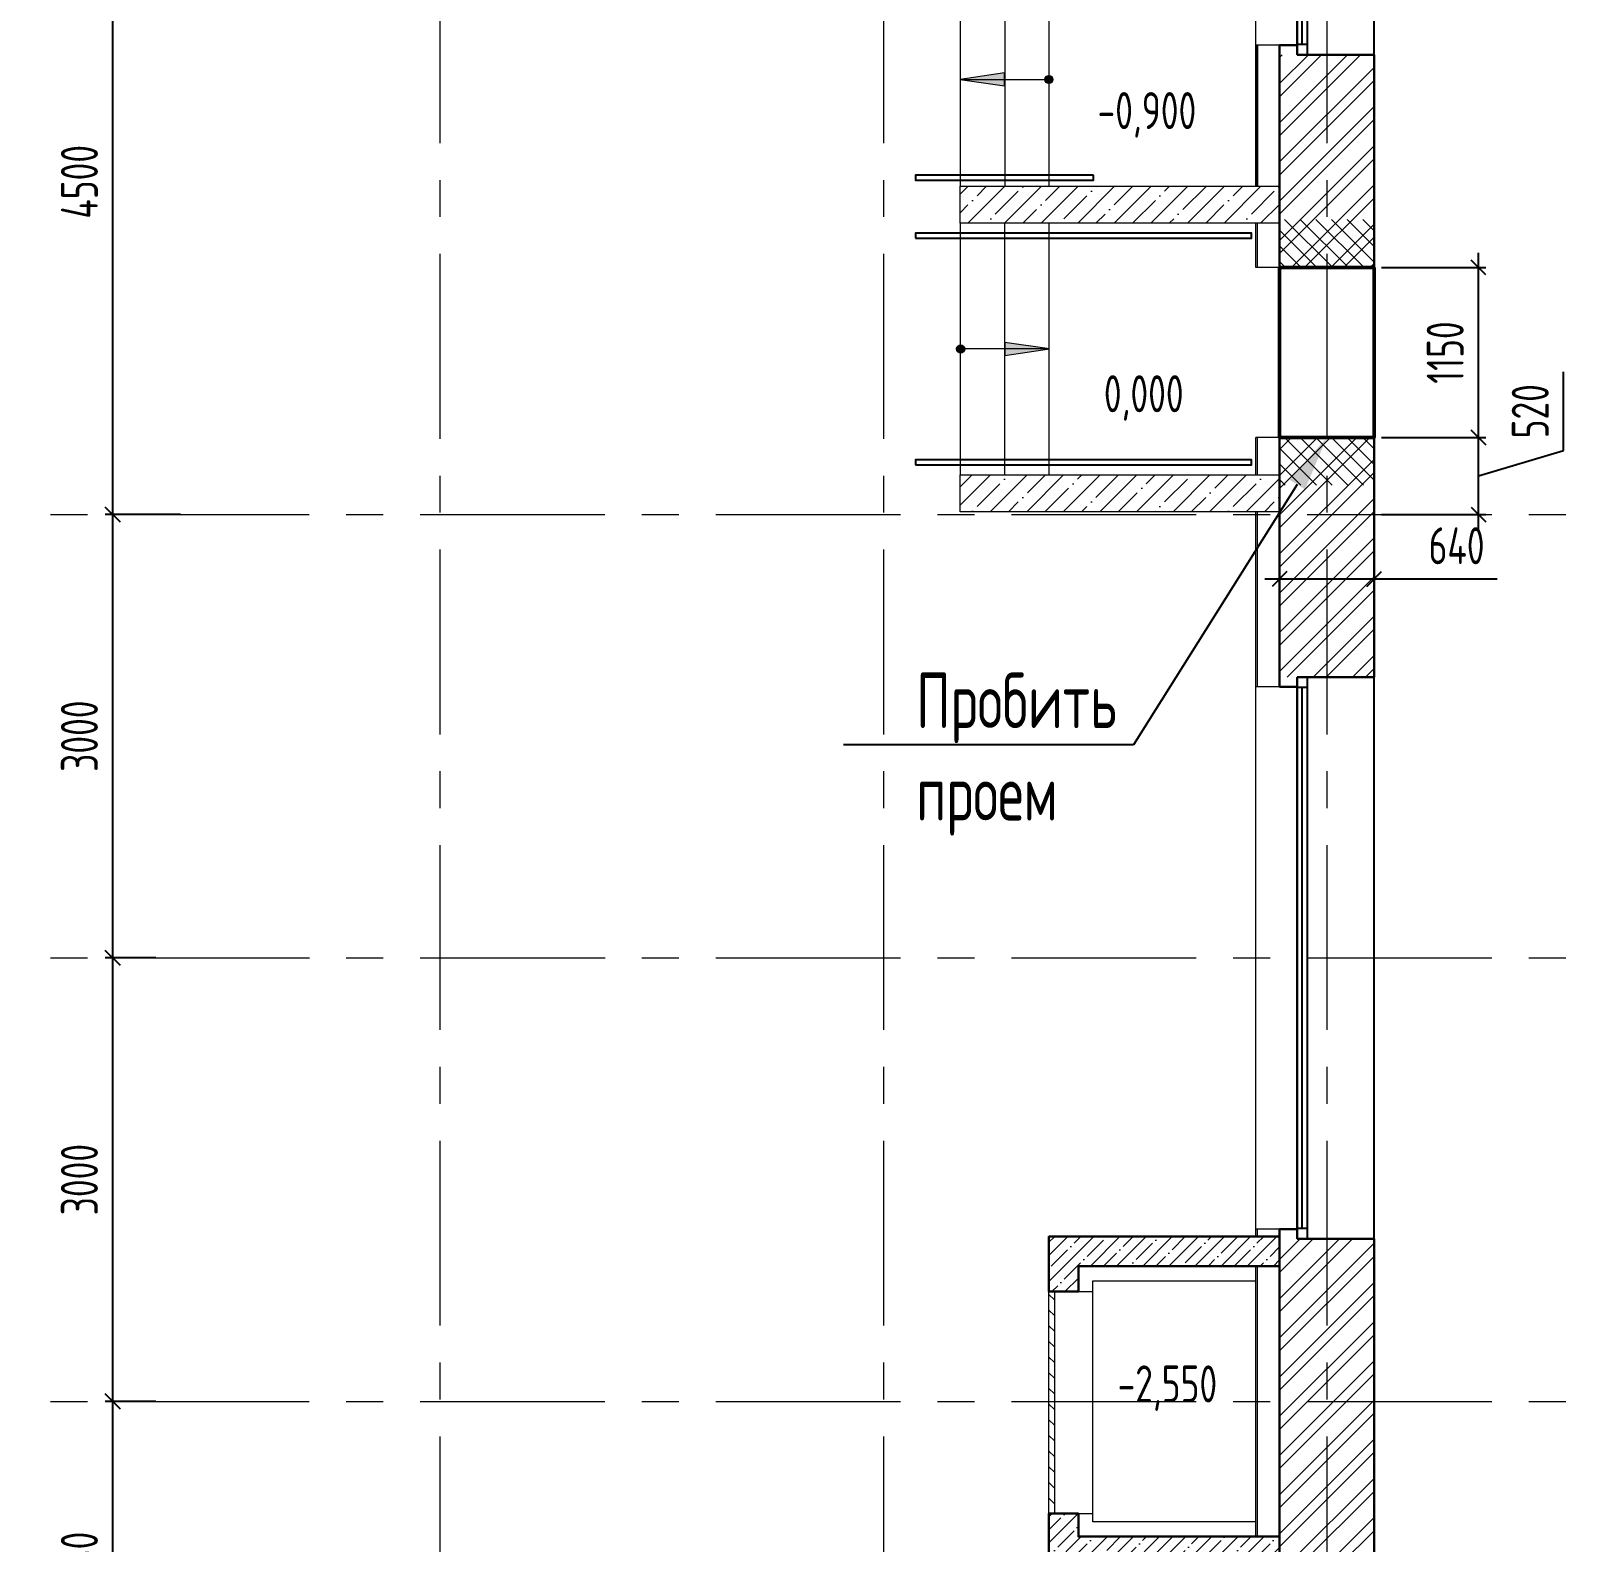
# Model space of a CAD drawing. Header units: millimetres. Extents: x -434100 to 9270898, y 0 to 249028.
# Drawn here: x -221001 to -210607, y 87648 to 97873 of the extents above; entities that cross this region are included whole.
import ezdxf
from ezdxf import colors
from ezdxf.entities.mleader import LeaderData, LeaderLine
from ezdxf.math import Vec2, Vec3

# ---------------------------------------------------------------- set-up
doc = ezdxf.new("R2010")
doc.units = ezdxf.units.MM
doc.header["$MEASUREMENT"] = 0
doc.linetypes.add('CENTER', pattern=[2, 1.25, -0.25, 0.25, -0.25])
doc.layers.get('0').update_dxf_attribs({"color": 250, "lineweight": 9})
for name, color, linetype, lineweight in [('_0', 250, 'Continuous', 9), ('_АР ТЕКСТ', 250, 'Continuous', 25), ('АР_Лестницы', 250, 'Continuous', 15), ('АР_Лестницы ограждение', 94, 'Continuous', 25), ('АР_МосжилНии_Стены', 127, 'Continuous', 30), ('АР_Навесной фасад', 147, 'Continuous', 5), ('АР_Оси', 195, 'Continuous', 9), ('АР_Оси размеры', 164, 'Continuous', 9), ('АР_Отметки', 250, 'Continuous', 15), ('АР_Сущ Несущая стена', 216, 'Continuous', 30), ('АР_Штриховка кирпич', 250, 'Continuous', 9), ('АР_Штриховка монолит', 250, 'Continuous', 9), ('Усиление проема', 200, 'Continuous', 50)]:
    doc.layers.add(name, color=color, linetype=linetype, lineweight=lineweight)
doc.layers.add('АР_новое окно', color=155, linetype='Continuous')
doc.styles.add('ISOCPEUR', font='isocpeur.TTF', dxfattribs={"width": 0.7})
doc.styles.add('ГОСТ 2.304', font='isocpeur.TTF', dxfattribs={"width": 0.7})
doc.dimstyles.new('СПДС', dxfattribs={"dimscale": 100, "dimtxt": 2.5, "dimasz": 2.5, "dimexe": 1.5, "dimexo": 0, "dimgap": 1, "dimtad": 1, "dimdec": 0, "dimrnd": 1, "dimtxsty": 'ГОСТ 2.304', "dimblk": 'OBLIQUE', "dimcen": 2.5, "dimdle": 1.5, "dimadec": 0, "dimazin": 2, "dimtfac": 0.75, "dimtdec": 0, "dimtmove": 1, "dimatfit": 3, "dimfxl": 1, "dimtolj": 1, "dimarcsym": 1})
pattern_1 = [(45, (-1163480.52, 164822.8), (-132.58252, 132.58252), []), (45, (-1163392.13, 164822.8), (-132.58252, 132.58252), [])]

# ---------------------------------------------------------------- blocks, each defined once
blk = doc.blocks.new('_Oblique')
at = {"color": 0, "linetype": 'ByBlock', "lineweight": -2}
blk.add_line((-0.5, -0.5), (0.5, 0.5), dxfattribs=at)
blk = doc.blocks.new('*D656')
at = {"layer": 'АР_Оси размеры', "color": 0, "lineweight": -2, "ltscale": 100, "transparency": 16777216}
for p, q in [((-220447, 86251), (-220447, 88701)), ((-220155, 88601), (-220497, 88601)), ((-219848, 86351), (-220497, 86351))]:
    blk.add_line(p, q, dxfattribs=at)
at = {"layer": 'АР_Оси размеры', "color": 0, "lineweight": -2, "ltscale": 100, "transparency": 16777216, "xscale": 100, "yscale": 100, "zscale": 100}
for p, rotation in [((-220447, 88601), 90), ((-220447, 86351), 270)]:
    blk.add_blockref('_Oblique', p, dxfattribs=dict(at, rotation=rotation))
at = {"layer": 'АР_Оси размеры', "color": 0, "ltscale": 100, "transparency": 16777216, "insert": (-220672, 87476), "char_height": 250, "attachment_point": 5, "rotation": 90, "style": 'ГОСТ 2.304'}
blk.add_mtext('\\A1;2250', dxfattribs=at)
blk = doc.blocks.new('*D657')
at = {"layer": 'АР_Оси размеры', "color": 0, "lineweight": -2, "ltscale": 100, "transparency": 16777216}
for p, q in [((-220447, 88501), (-220447, 91701)), ((-220155, 91601), (-220497, 91601)), ((-220155, 88601), (-220497, 88601))]:
    blk.add_line(p, q, dxfattribs=at)
at = {"layer": 'АР_Оси размеры', "color": 0, "lineweight": -2, "ltscale": 100, "transparency": 16777216, "xscale": 100, "yscale": 100, "zscale": 100}
for p, rotation in [((-220447, 91601), 90), ((-220447, 88601), 270)]:
    blk.add_blockref('_Oblique', p, dxfattribs=dict(at, rotation=rotation))
at = {"layer": 'АР_Оси размеры', "color": 0, "ltscale": 100, "transparency": 16777216, "insert": (-220672, 90101), "char_height": 250, "attachment_point": 5, "rotation": 90, "style": 'ГОСТ 2.304'}
blk.add_mtext('\\A1;3000', dxfattribs=at)
blk = doc.blocks.new('*D658')
at = {"layer": 'АР_Оси размеры', "color": 0, "lineweight": -2, "ltscale": 100, "transparency": 16777216}
for p, q in [((-220447, 91501), (-220447, 94701)), ((-219988, 94601), (-220497, 94601)), ((-220155, 91601), (-220497, 91601))]:
    blk.add_line(p, q, dxfattribs=at)
at = {"layer": 'АР_Оси размеры', "color": 0, "lineweight": -2, "ltscale": 100, "transparency": 16777216, "xscale": 100, "yscale": 100, "zscale": 100}
for p, rotation in [((-220447, 94601), 90), ((-220447, 91601), 270)]:
    blk.add_blockref('_Oblique', p, dxfattribs=dict(at, rotation=rotation))
at = {"layer": 'АР_Оси размеры', "color": 0, "ltscale": 100, "transparency": 16777216, "insert": (-220672, 93101), "char_height": 250, "attachment_point": 5, "rotation": 90, "style": 'ГОСТ 2.304'}
blk.add_mtext('\\A1;3000', dxfattribs=at)
blk = doc.blocks.new('*D659')
at = {"layer": 'АР_Оси размеры', "color": 0, "lineweight": -2, "ltscale": 100, "transparency": 16777216}
for p, q in [((-220447, 94501), (-220447, 99201)), ((-219934, 99101), (-220497, 99101)), ((-219988, 94601), (-220497, 94601))]:
    blk.add_line(p, q, dxfattribs=at)
at = {"layer": 'АР_Оси размеры', "color": 0, "lineweight": -2, "ltscale": 100, "transparency": 16777216, "xscale": 100, "yscale": 100, "zscale": 100}
for p, rotation in [((-220447, 99101), 90), ((-220447, 94601), 270)]:
    blk.add_blockref('_Oblique', p, dxfattribs=dict(at, rotation=rotation))
at = {"layer": 'АР_Оси размеры', "color": 0, "ltscale": 100, "transparency": 16777216, "insert": (-220672, 96851), "char_height": 250, "attachment_point": 5, "rotation": 90, "style": 'ГОСТ 2.304'}
blk.add_mtext('\\A1;4500', dxfattribs=at)
blk = doc.blocks.new('*U26')
h = blk.add_hatch(color=256)
h.dxf.hatch_style = 1
edge = h.paths.add_edge_path()
edge.add_arc((0, 0), 27.6, 359.64, 719.64)
h = blk.add_hatch(color=256)
h.dxf.hatch_style = 1
h.paths.add_polyline_path([(300, -44), (300, 44), (600, 0)])
blk.add_line((600, 0), (0, 0))
blk.add_lwpolyline([(300, 44), (300, -44), (600, 0), (300, 44)])
blk.add_circle((0, 0), 27.6)
blk = doc.blocks.new('*U161')
at = {"layer": 'АР_новое окно', "lineweight": 20}
for p, q in [((0, 3800), (-70, 3800)), ((0, 0), (-70, 0))]:
    blk.add_line(p, q, dxfattribs=at)
at = {"layer": 'АР_новое окно'}
for p, q in [((-70, 3800), (-70, 0)), ((-70, 0), (-70, 3800)), ((0, 3800), (0, 0)), ((0, 3730), (-70, 3730)), ((-35, 3730), (-35, 70)), ((0, 70), (-70, 70))]:
    blk.add_line(p, q, dxfattribs=at)
blk = doc.blocks.new('*U164')
at = {"layer": 'АР_новое окно', "lineweight": 20}
for p, q in [((0, 1770), (-70, 1770)), ((0, 0), (-70, 0))]:
    blk.add_line(p, q, dxfattribs=at)
at = {"layer": 'АР_новое окно'}
for p, q in [((-70, 1770), (-70, 0)), ((-70, 0), (-70, 1770)), ((0, 1770), (0, 0)), ((0, 1700), (-70, 1700)), ((-35, 1700), (-35, 70)), ((0, 70), (-70, 70))]:
    blk.add_line(p, q, dxfattribs=at)
blk = doc.blocks.new('*U1020')
h = blk.add_hatch(color=256)
h.dxf.hatch_style = 1
h.paths.add_polyline_path([(-300, 44), (-300, -44), (-600, 0)])
h = blk.add_hatch(color=256)
h.dxf.hatch_style = 1
edge = h.paths.add_edge_path()
edge.add_arc((0, 0), 27.6, 539.64, 899.64)
blk.add_line((-600, 0), (0, 0))
blk.add_lwpolyline([(-300, -44), (-300, 44), (-600, 0), (-300, -44)])
blk.add_circle((0, 0), 27.6)
blk = doc.blocks.new('_DotSmall')
at = {"color": 0, "linetype": 'ByBlock', "const_width": 0.5}
blk.add_lwpolyline([(-0.0625, 0, 1), (0.0625, 0, 1)], format="xyb", close=True, dxfattribs=at)
blk = doc.blocks.new('*D2222')
at = {"layer": 'АР_Оси размеры', "color": 0, "lineweight": -2, "ltscale": 100, "transparency": 16777216}
for p, q in [((-210633, 95033), (-210633, 95566)), ((-211208, 94501), (-211208, 95221)), ((-211864, 95121), (-211158, 95121)), ((-211208, 94861), (-210633, 95033)), ((-211864, 94601), (-211158, 94601))]:
    blk.add_line(p, q, dxfattribs=at)
at = {"layer": 'АР_Оси размеры', "color": 0, "lineweight": -2, "ltscale": 100, "transparency": 16777216, "xscale": 100, "yscale": 100, "zscale": 100}
for p, rotation in [((-211208, 95121), 90), ((-211208, 94601), 270)]:
    blk.add_blockref('_Oblique', p, dxfattribs=dict(at, rotation=rotation))
at = {"layer": 'АР_Оси размеры', "color": 0, "ltscale": 100, "transparency": 16777216, "insert": (-210858, 95299), "char_height": 250, "attachment_point": 5, "rotation": 90, "style": 'ГОСТ 2.304'}
blk.add_mtext('\\A1;520', dxfattribs=at)
blk = doc.blocks.new('*D2223')
at = {"layer": 'АР_Оси размеры', "color": 0, "lineweight": -2, "ltscale": 100, "transparency": 16777216}
for p, q in [((-211208, 95021), (-211208, 96371)), ((-211864, 96271), (-211158, 96271)), ((-211864, 95121), (-211158, 95121))]:
    blk.add_line(p, q, dxfattribs=at)
at = {"layer": 'АР_Оси размеры', "color": 0, "lineweight": -2, "ltscale": 100, "transparency": 16777216, "xscale": 100, "yscale": 100, "zscale": 100}
for p, rotation in [((-211208, 96271), 90), ((-211208, 95121), 270)]:
    blk.add_blockref('_Oblique', p, dxfattribs=dict(at, rotation=rotation))
at = {"layer": 'АР_Оси размеры', "color": 0, "ltscale": 100, "transparency": 16777216, "insert": (-211433, 95696), "char_height": 250, "attachment_point": 5, "rotation": 90, "style": 'ГОСТ 2.304'}
blk.add_mtext('\\A1;1150', dxfattribs=at)
blk = doc.blocks.new('*D2224')
at = {"layer": 'АР_Оси размеры', "color": 0, "lineweight": -2, "ltscale": 100, "transparency": 16777216}
for p, q in [((-212554, 95071), (-212554, 94114)), ((-211914, 95071), (-211914, 94114)), ((-211814, 94164), (-212654, 94164)), ((-211081, 94164), (-211914, 94164))]:
    blk.add_line(p, q, dxfattribs=at)
at = {"layer": 'АР_Оси размеры', "color": 0, "lineweight": -2, "ltscale": 100, "transparency": 16777216, "xscale": 100, "yscale": 100, "zscale": 100, "rotation": 180}
blk.add_blockref('_Oblique', (-212554, 94164), dxfattribs=at)
at = {"layer": 'АР_Оси размеры', "color": 0, "lineweight": -2, "ltscale": 100, "transparency": 16777216, "xscale": 100, "yscale": 100, "zscale": 100}
blk.add_blockref('_Oblique', (-211914, 94164), dxfattribs=at)
at = {"layer": 'АР_Оси размеры', "color": 0, "ltscale": 100, "transparency": 16777216, "insert": (-211356, 94389), "char_height": 250, "attachment_point": 5, "style": 'ГОСТ 2.304'}
blk.add_mtext('\\A1;640', dxfattribs=at)

msp = doc.modelspace()

# ---------------------------------------------------------------- hatches: boundary and pattern name
at = {"layer": 'АР_Штриховка кирпич', "ltscale": 100}
h = msp.add_hatch(dxfattribs=at)
h.set_pattern_fill('ANSI32', color=256, scale=500)
h.set_pattern_definition(pattern_1)
h.paths.add_polyline_path([(-211914.036, 97710.682), (-212554.036, 97710.682), (-212554.037, 96270.682), (-211914.037, 96270.682)])
h = msp.add_hatch(dxfattribs=at)
h.set_pattern_fill('ANSI32', color=256, scale=500)
h.set_pattern_definition(pattern_1)
h.paths.add_polyline_path([(-211914.036, 95120.682), (-212554.036, 95120.682), (-212554.037, 93500.682), (-211914.037, 93500.682)])
h = msp.add_hatch(dxfattribs=at)
h.set_pattern_fill('ANSI32', color=256, scale=500)
h.set_pattern_definition(pattern_1)
h.paths.add_polyline_path([(-211914.033, 89700.682), (-212554.033, 89700.682), (-212554.039, 87500.682), (-211914.039, 87500.682)])
h = msp.add_hatch(dxfattribs=at)
h.set_pattern_fill('ANSI31', color=256, scale=600, angle=-90)
h.set_pattern_definition([(315, (-328389.34, -81611.53), (53.033009, 53.033009), [])])
h.paths.add_polyline_path([(-214076.702, 89343.491), (-214076.702, 87842.011), (-214114.037, 87842.011), (-214114.037, 89343.491)])
at = {"layer": 'АР_Штриховка монолит', "ltscale": 100}
h = msp.add_hatch(dxfattribs=at)
h.set_pattern_fill('ANSI35', color=256, scale=700)
h.set_pattern_definition([(45, (-1193814.99, 194482.64), (-123.743687, 123.743687), []), (45, (-1193691.24, 194482.64), (-123.743687, 123.743687), [218.75, -43.75, 0, -43.75])])
h.paths.add_polyline_path([(-214715.783, 96820.682), (-214714.776, 96570.735), (-212554.036, 96570.765), (-212555.044, 96820.683)])
h = msp.add_hatch(dxfattribs=at)
h.set_pattern_fill('ANSI35', color=256, scale=700)
h.set_pattern_definition([(45, (-1193814.99, 192380.82), (-123.743687, 123.743687), []), (45, (-1193691.24, 192380.82), (-123.743687, 123.743687), [218.75, -43.75, 0, -43.75])])
h.paths.add_polyline_path([(-214714.726, 94868.923), (-214714.726, 94618.923), (-212554.036, 94618.952), (-212554.036, 94868.923)])
h = msp.add_hatch(dxfattribs=at)
h.set_pattern_fill('ANSI35', color=256, scale=500)
h.paths.add_polyline_path([(-213914.185, 87842.011), (-214114.846, 87842.011), (-214114.846, 89343.491), (-213914.037, 89343.491), (-213914.02, 89515.799), (-212554.049, 89515.815), (-212554.023, 89715.718), (-214114.026, 89715.782), (-214114.204, 87485.789), (-212554.039, 87485.711), (-212554.033, 87685.702), (-213914.201, 87685.804)])
at = {"layer": 'Усиление проема', "lineweight": 15, "ltscale": 500}
h = msp.add_hatch(dxfattribs=at)
h.set_pattern_fill('ANSI31', color=256, scale=600, angle=90)
h.set_pattern_definition([(135, (79044.035, 16103.505), (-53.033009, -53.033009), [])])
h.paths.add_polyline_path([(-212329.798, 96596.469), (-212261.669, 96596.469), (-212234.743, 96596.469)], flags=16)
h.paths.add_polyline_path([(-211913.061, 96270.683), (-212554.125, 96270.682), (-212553.947, 96596.469), (-211912.884, 96596.469)])
h = msp.add_hatch(dxfattribs=at)
h.set_pattern_fill('ANSI31', color=256, scale=600, angle=90)
h.set_pattern_definition([(135, (79044.035, 14627.72), (-53.033009, -53.033009), [])])
h.paths.add_polyline_path([(-212329.798, 95120.682), (-212261.669, 95120.682), (-212234.743, 95120.682)], flags=16)
h.paths.add_polyline_path([(-211913.061, 94799.04), (-212554.125, 94799.039), (-212553.947, 95120.682), (-211912.884, 95120.683)])

# ---------------------------------------------------------------- linework, layer by layer
at = {"ltscale": 100}
for p, q in [((-214715.279, 96570.735), (-214715.279, 96820.682)), ((-214715.279, 94618.938), (-214715.279, 94868.923)), ((-214715.279, 94868.923), (-212554.036, 94868.923)), ((-212554.036, 94618.938), (-214715.279, 94618.937))]:
    msp.add_line(p, q, dxfattribs=at)
at = {"layer": '_0', "ltscale": 100}
for points in [[(-214114.037, 89343.508), (-213914.033, 89343.491)], [(-213914.033, 87842.011), (-214114.168, 87842.011)]]:
    msp.add_lwpolyline(points, dxfattribs=at)
msp.add_lwpolyline([(-214076.702, 89343.491), (-214076.702, 87842.011), (-214114.037, 87842.011), (-214114.037, 89343.491)], close=True, dxfattribs=at)
at = {"layer": 'АР_Лестницы', "ltscale": 100}
for p, q in [((-214715.279, 98270.735), (-214715.279, 96820.682)), ((-214412.183, 98270.735), (-214412.183, 96820.682)), ((-214114.025, 98268.629), (-214114.025, 96818.576)), ((-214715.279, 96820.683), (-212555.044, 96820.683)), ((-212554.036, 96570.735), (-214715.279, 96570.735))]:
    msp.add_line(p, q, dxfattribs=at)
for points in [[(-214715.279, 96570.735), (-214715.279, 94868.923)], [(-214415.279, 96570.735), (-214415.279, 94868.923)], [(-214115.279, 96570.735), (-214115.279, 94868.923)]]:
    msp.add_lwpolyline(points, dxfattribs=at)
at = {"layer": 'АР_Лестницы ограждение', "color": 18, "lineweight": 25, "true_color": 0x000000}
for points in [[(-213812.183, 96895.682), (-215015.361, 96895.682), (-215015.361, 96861.815), (-213812.183, 96861.815)], [(-215015.361, 96470.364), (-212742.852, 96470.364), (-212742.852, 96504.244), (-215015.361, 96504.244)], [(-215016, 94935.817), (-212742.852, 94935.817), (-212742.852, 94969.697), (-215016, 94969.697)]]:
    msp.add_lwpolyline(points, close=True, dxfattribs=at)
at = {"layer": 'АР_МосжилНии_Стены', "ltscale": 100}
for points in [[(-214114.037, 89343.486), (-213914.033, 89343.491)], [(-213914.033, 87842.011), (-214114.168, 87842.011)]]:
    msp.add_lwpolyline(points, dxfattribs=at)
at = {"layer": 'АР_Навесной фасад', "ltscale": 100}
for p, q in [((-212714.036, 96820.683), (-212714.036, 101675.392)), ((-212714.036, 96270.682), (-212714.036, 96570.735)), ((-212704.036, 96270.682), (-212704.036, 96570.735)), ((-212714.036, 94868.923), (-212714.036, 95120.682)), ((-212704.036, 94868.923), (-212704.036, 95120.682)), ((-212714.036, 89715.818), (-212714.036, 94618.938)), ((-212704.036, 93435.682), (-212704.036, 94618.938)), ((-212704.036, 89715.818), (-212704.036, 89765.682)), ((-212714.036, 87685.8), (-212714.036, 89515.814)), ((-212704.036, 87685.8), (-212704.036, 89515.814)), ((-213914.039, 89343.491), (-213815.898, 89343.582)), ((-212714.036, 88050.682), (-212714.036, 89150.682)), ((-212704.036, 88050.682), (-212704.036, 89150.682)), ((-213914.166, 87842.011), (-213815.965, 87842.003))]:
    msp.add_line(p, q, dxfattribs=at)
at = {"layer": 'АР_Навесной фасад', "color": 18, "ltscale": 100, "true_color": 0x000000}
for points in [[(-212554.036, 97775.682), (-212714.036, 97775.682)], [(-212554.036, 96270.682), (-212714.036, 96270.682)], [(-212554.036, 95120.682), (-212714.036, 95120.682)], [(-212554.036, 93435.682), (-212714.036, 93435.682)], [(-212554.036, 89765.682), (-212714.036, 89765.682)]]:
    msp.add_lwpolyline(points, dxfattribs=at)
at = {"layer": 'АР_Навесной фасад', "ltscale": 100}
msp.add_lwpolyline([(-212717.958, 87785.988), (-213815.965, 87785.519), (-213815.965, 89415.641), (-212714.036, 89415.641)], dxfattribs=at)
at = {"layer": 'АР_новое окно'}
for p, q in [((-211914.036, 97710.682), (-211914.036, 99480.682)), ((-211914.036, 89700.682), (-211914.036, 93500.682))]:
    msp.add_line(p, q, dxfattribs=at)
at = {"layer": 'АР_новое окно', "ltscale": 100}
msp.add_line((-212704.036, 96820.683), (-212704.036, 97775.682), dxfattribs=at)
at = {"layer": 'АР_Оси', "linetype": 'CENTER', "ltscale": 1000}
for p, q in [((-218233.915, 134363.151), (-218233.915, 78630.803)), ((-215233.915, 134363.151), (-215233.915, 78630.803)), ((-212233.915, 134363.151), (-212233.915, 78630.803)), ((-224367.609, 94600.682), (-141189.207, 94600.682)), ((-224366.721, 91600.682), (-141188.319, 91600.682)), ((-224367.609, 88600.682), (-141189.207, 88600.682))]:
    msp.add_line(p, q, dxfattribs=at)
at = {"layer": 'АР_Сущ Несущая стена', "ltscale": 100}
for p, q in [((-212554.036, 96270.682), (-212554.036, 97775.682)), ((-212435.122, 97775.682), (-212554.036, 97775.682)), ((-212435.122, 97710.682), (-212435.122, 97775.682)), ((-212435.122, 97710.682), (-211914.036, 97710.682)), ((-212435.122, 97710.682), (-211914.036, 97710.682)), ((-211914.036, 96270.682), (-211914.036, 97710.682)), ((-212554.036, 96270.682), (-211914.036, 96270.682)), ((-212554.036, 93435.682), (-212554.036, 95120.682)), ((-212554.036, 95120.682), (-211914.036, 95120.682)), ((-211914.036, 93500.682), (-211914.036, 95120.682)), ((-212435.122, 93500.682), (-211914.036, 93500.682)), ((-212435.122, 93500.682), (-211914.036, 93500.682)), ((-212435.122, 93500.682), (-211914.036, 93500.682)), ((-212435.122, 93435.682), (-212435.122, 93500.682)), ((-212435.122, 93435.682), (-212554.036, 93435.682)), ((-212554.036, 87435.682), (-212554.036, 89765.682)), ((-212435.122, 89765.682), (-212554.036, 89765.682)), ((-212435.122, 89700.682), (-212435.122, 89765.682)), ((-212435.122, 89700.682), (-211914.036, 89700.682)), ((-212435.122, 89700.682), (-211914.036, 89700.682)), ((-211914.036, 87500.682), (-211914.036, 89700.682))]:
    msp.add_line(p, q, dxfattribs=at)
at = {"layer": 'АР_Сущ Несущая стена', "color": 4, "lineweight": 15, "ltscale": 100}
msp.add_line((-212435.122, 89700.682), (-212435.122, 93500.682), dxfattribs=at)
at = {"layer": 'АР_Сущ Несущая стена', "ltscale": 100}
for points in [[(-214114.037, 89343.491), (-214114.004, 89715.818), (-212554.036, 89715.818)], [(-213914.024, 89515.809), (-213914.039, 89343.491)], [(-212554.036, 89515.816), (-213914.024, 89515.8)], [(-212554.036, 87485.682), (-214114.199, 87485.818), (-214114.168, 87842.011)], [(-213914.166, 87842.011), (-213914.18, 87685.8), (-212554.036, 87685.8)]]:
    msp.add_lwpolyline(points, dxfattribs=at)
at = {"layer": 'Усиление проема', "ltscale": 500}
msp.add_lwpolyline([(-211914.036, 96270.682), (-212554.036, 96270.682), (-212554.036, 95120.682), (-211914.036, 95120.682)], close=True, dxfattribs=at)

# ---------------------------------------------------------------- block references
at = {"layer": 'АР_Лестницы', "ltscale": 100}
for name, p in [('*U1020', (-214114.025, 97543.602)), ('*U26', (-214711.046, 95720.682))]:
    msp.add_blockref(name, p, dxfattribs=at)
at = {"layer": 'АР_новое окно', "xscale": -1, "rotation": 180}
for name, p in [('*U164', (-212365.122, 99480.682)), ('*U161', (-212365.122, 93500.682))]:
    msp.add_blockref(name, p, dxfattribs=at)

# ---------------------------------------------------------------- dimensions: what is measured, and where the dimension line sits
at = {"layer": 'АР_Оси размеры', "ltscale": 100}
for base, p1, p2, picture, middle in [((-220446.598, 99100.682), (-219937.689, 94600.682), (-219883.624, 99100.682), '*D659', (-220671.598, 96850.682)), ((-220446.598, 94600.682), (-220104.661, 91600.682), (-219937.689, 94600.682), '*D658', (-220671.598, 93100.682)), ((-220446.598, 91600.682), (-220104.661, 88600.682), (-220104.661, 91600.682), '*D657', (-220671.598, 90100.682)), ((-220446.598, 88600.682), (-219797.737, 86350.682), (-220104.661, 88600.682), '*D656', (-220671.598, 87475.682))]:
    dim = msp.add_linear_dim(base=base, p1=p1, p2=p2, angle=90, dimstyle='СПДС', override={"dimasz": 1, "dimexe": 0.5, "dimexo": 0.5, "dimdle": 1}, dxfattribs=at)
    dim.commit()
    dim.dimension.update_dxf_attribs({"geometry": picture, "text_midpoint": middle})
at = {"layer": 'АР_Оси размеры', "color": 1, "ltscale": 100}
for base, p1, p2, picture, middle in [((-211207.576, 96270.682), (-211914.036, 95120.682), (-211914.036, 96270.682), '*D2223', (-211432.576, 95695.682)), ((-211207.576, 95120.682), (-211914.036, 94600.682), (-211914.036, 95120.682), '*D2222', (-210857.576, 95133.182))]:
    dim = msp.add_linear_dim(base=base, p1=p1, p2=p2, angle=90, dimstyle='СПДС', override={"dimasz": 1, "dimexe": 0.5, "dimexo": 0.5, "dimrnd": 5, "dimdle": 1}, dxfattribs=at)
    dim.commit()
    dim.dimension.update_dxf_attribs({"geometry": picture, "text_midpoint": middle})
dim = msp.add_linear_dim(base=(-212554.036, 94164.142), p1=(-211914.036, 95120.682), p2=(-212554.036, 95120.682), dimstyle='СПДС', override={"dimasz": 1, "dimexe": 0.5, "dimexo": 0.5, "dimrnd": 5, "dimdle": 1}, dxfattribs=at)
dim.commit()
dim.dimension.update_dxf_attribs({"geometry": '*D2224', "text_midpoint": (-211356.348, 94188.499), "dimtype": 160})

# ---------------------------------------------------------------- leaders
at = {"layer": '_АР ТЕКСТ'}
ml = msp.add_multileader_mtext('Standard', dxfattribs=at)
ml.set_content('{\\W0.8;-2,550}', color=256, style='ISOCPEUR')
ml.set_leader_properties(color=256, linetype='Continuous', lineweight=-1)
ml.set_arrow_properties(name='DOTSMALL')
ml.build(insert=Vec2(0, 0))
ml.multileader.update_dxf_attribs({"has_text_frame": 1, "text_left_attachment_type": 4, "text_right_attachment_type": 4, "dogleg_length": 100, "arrow_head_size": 180})
ctx = ml.context
ctx.base_point, ctx.char_height, ctx.arrow_head_size, ctx.landing_gap_size, ctx.plane_origin = Vec3(-302775.822, 123943.264, -1.962), 250, 180, 50, Vec3(-302295.489, 121699.245, -1.962)
ctx.left_attachment, ctx.right_attachment = 4, 4
notes = []
notes.append((ctx, [(0, (0, 0, 0), (0, 0), (1, 0), 1, [])]))
ctx.mtext.insert, ctx.mtext.width, ctx.mtext.defined_height, ctx.mtext.line_spacing_style, ctx.mtext.flow_direction = Vec3(-302725.822, 124276.597, -1.962), 801.08641, 330.71, 2, 5
ml = msp.add_multileader_mtext('Standard', dxfattribs=at)
ml.set_content('{\\W0.8;-2,550}', color=256, style='ISOCPEUR')
ml.set_leader_properties(color=256, linetype='Continuous', lineweight=-1)
ml.set_arrow_properties(name='DOTSMALL')
ml.build(insert=Vec2(0, 0))
ml.multileader.update_dxf_attribs({"has_text_frame": 1, "text_left_attachment_type": 4, "text_right_attachment_type": 4, "dogleg_length": 100, "arrow_head_size": 180})
ctx = ml.context
ctx.base_point, ctx.char_height, ctx.arrow_head_size, ctx.landing_gap_size, ctx.plane_origin = Vec3(-314736.015, 120073.276, -1.962), 250, 180, 50, Vec3(-314255.682, 117829.258, -1.962)
ctx.left_attachment, ctx.right_attachment = 4, 4
notes.append((ctx, [(0, (0, 0, 0), (0, 0), (1, 0), 1, [])]))
ctx.mtext.insert, ctx.mtext.width, ctx.mtext.defined_height, ctx.mtext.line_spacing_style, ctx.mtext.flow_direction = Vec3(-314686.015, 120406.61, -1.962), 801.08641, 330.71, 2, 5
at = {"layer": 'АР_Отметки'}
ml = msp.add_multileader_mtext('Standard', dxfattribs=at)
ml.set_content('{\\W0.8;-2,250}', color=256, style='ISOCPEUR')
ml.set_leader_properties(color=256, linetype='Continuous', lineweight=-1)
ml.set_arrow_properties(name='DOTSMALL')
ml.build(insert=Vec2(0, 0))
ml.multileader.update_dxf_attribs({"has_text_frame": 1, "text_left_attachment_type": 4, "text_right_attachment_type": 4, "dogleg_length": 100, "arrow_head_size": 180})
ctx = ml.context
ctx.base_point, ctx.char_height, ctx.arrow_head_size, ctx.landing_gap_size, ctx.plane_origin = Vec3(-297233.619, 128352.859), 250, 180, 50, Vec3(-296855.536, 126878.835)
ctx.left_attachment, ctx.right_attachment = 4, 4
notes.append((ctx, [(0, (0, 0, 0), (0, 0), (1, 0), 1, [])]))
ctx.mtext.insert, ctx.mtext.width, ctx.mtext.defined_height, ctx.mtext.line_spacing_style, ctx.mtext.flow_direction = Vec3(-297183.619, 128686.192), 769.98896, 343.888, 2, 5
ml = msp.add_multileader_mtext('Standard', dxfattribs=at)
ml.set_content('{\\W0.8;-2,250}', color=256, style='ISOCPEUR')
ml.set_leader_properties(color=256, linetype='Continuous', lineweight=-1)
ml.set_arrow_properties(name='DOTSMALL')
ml.build(insert=Vec2(0, 0))
ml.multileader.update_dxf_attribs({"has_text_frame": 1, "text_left_attachment_type": 4, "text_right_attachment_type": 4, "dogleg_length": 100, "arrow_head_size": 180})
ctx = ml.context
ctx.base_point, ctx.char_height, ctx.arrow_head_size, ctx.landing_gap_size, ctx.plane_origin = Vec3(-298305.796, 120267.042, 0), 250, 180, 50, Vec3(-302964.305, 116414.735, 0)
ctx.left_attachment, ctx.right_attachment = 4, 4
notes.append((ctx, [(0, (0, 0, 0), (0, 0), (1, 0), 1, [])]))
ctx.mtext.insert, ctx.mtext.width, ctx.mtext.defined_height, ctx.mtext.line_spacing_style, ctx.mtext.flow_direction = Vec3(-298255.796, 120600.375, 0), 769.98896, 343.888, 2, 5
ml = msp.add_multileader_mtext('Standard', dxfattribs=at)
ml.set_content('{\\W0.8;-2,250}', color=256, style='ISOCPEUR')
ml.set_leader_properties(color=256, linetype='Continuous', lineweight=-1)
ml.set_arrow_properties(name='DOTSMALL')
ml.build(insert=Vec2(0, 0))
ml.multileader.update_dxf_attribs({"has_text_frame": 1, "text_left_attachment_type": 4, "text_right_attachment_type": 4, "dogleg_length": 100, "arrow_head_size": 180})
ctx = ml.context
ctx.base_point, ctx.char_height, ctx.arrow_head_size, ctx.landing_gap_size, ctx.plane_origin = Vec3(-336127.5, 116985.857, 0), 250, 180, 50, Vec3(-337173.964, 115928.763, 0)
ctx.left_attachment, ctx.right_attachment = 4, 4
notes.append((ctx, [(0, (0, 0, 0), (0, 0), (1, 0), 1, [])]))
ctx.mtext.insert, ctx.mtext.width, ctx.mtext.defined_height, ctx.mtext.line_spacing_style, ctx.mtext.flow_direction = Vec3(-336077.5, 117319.19, 0), 769.98896, 343.888, 2, 5
ml = msp.add_multileader_mtext('Standard', dxfattribs=at)
ml.set_content('{\\W0.8;-2,650}', color=256, style='ISOCPEUR')
ml.set_leader_properties(color=256, linetype='Continuous', lineweight=-1)
ml.set_arrow_properties(name='DOTSMALL')
ml.build(insert=Vec2(0, 0))
ml.multileader.update_dxf_attribs({"has_text_frame": 1, "text_left_attachment_type": 4, "text_right_attachment_type": 4, "dogleg_length": 100, "arrow_head_size": 180})
ctx = ml.context
ctx.base_point, ctx.char_height, ctx.arrow_head_size, ctx.landing_gap_size, ctx.plane_origin = Vec3(-302139.5, 114233.667), 250, 180, 50, Vec3(-302336.256, 112502.854)
ctx.left_attachment, ctx.right_attachment = 4, 4
notes.append((ctx, [(0, (0, 0, 0), (0, 0), (1, 0), 1, [])]))
ctx.mtext.insert, ctx.mtext.width, ctx.mtext.defined_height, ctx.mtext.line_spacing_style, ctx.mtext.flow_direction = Vec3(-302089.5, 114567), 881.18578, 430.987, 2, 5
ml = msp.add_multileader_mtext('Standard', dxfattribs=at)
ml.set_content('0,000', color=256, style='ISOCPEUR')
ml.set_leader_properties(color=256, linetype='Continuous', lineweight=-1)
ml.set_arrow_properties(name='DOTSMALL')
ml.build(insert=Vec2(0, 0))
ml.multileader.update_dxf_attribs({"has_text_frame": 1, "text_left_attachment_type": 4, "text_right_attachment_type": 4, "dogleg_length": 100, "arrow_head_size": 180})
ctx = ml.context
ctx.base_point, ctx.char_height, ctx.arrow_head_size, ctx.landing_gap_size, ctx.plane_origin = Vec3(-210956.519, 105207.438), 250, 180, 50, Vec3(-213117.731, 104258.689)
ctx.left_attachment, ctx.right_attachment = 4, 4
notes.append((ctx, [(0, (0, 0, 0), (0, 0), (1, 0), 1, [])]))
ctx.mtext.insert, ctx.mtext.width, ctx.mtext.line_spacing_style, ctx.mtext.flow_direction = Vec3(-210906.519, 105540.771), 852.69703, 2, 5
ml = msp.add_multileader_mtext('Standard', dxfattribs=at)
ml.set_content('{\\W0.8;-2,250}', color=256, style='ISOCPEUR')
ml.set_leader_properties(color=256, linetype='Continuous', lineweight=-1)
ml.set_arrow_properties(name='DOTSMALL')
ml.build(insert=Vec2(0, 0))
ml.multileader.update_dxf_attribs({"has_text_frame": 1, "text_left_attachment_type": 4, "text_right_attachment_type": 4, "dogleg_length": 100, "arrow_head_size": 180})
ctx = ml.context
ctx.base_point, ctx.char_height, ctx.arrow_head_size, ctx.landing_gap_size, ctx.plane_origin = Vec3(-331840.154, 103386.879), 250, 180, 50, Vec3(-332043.586, 102108.76)
ctx.left_attachment, ctx.right_attachment = 4, 4
notes.append((ctx, [(0, (0, 0, 0), (0, 0), (1, 0), 1, [])]))
ctx.mtext.insert, ctx.mtext.width, ctx.mtext.defined_height, ctx.mtext.line_spacing_style, ctx.mtext.flow_direction = Vec3(-331790.154, 103720.213), 769.98896, 343.888, 2, 5
ml = msp.add_multileader_mtext('Standard', dxfattribs=at)
ml.set_content('0,000', color=256, style='ISOCPEUR')
ml.set_leader_properties(color=256, linetype='Continuous', lineweight=-1)
ml.set_arrow_properties(name='DOTSMALL')
ml.build(insert=Vec2(0, 0))
ml.multileader.update_dxf_attribs({"has_text_frame": 1, "text_left_attachment_type": 4, "text_right_attachment_type": 4, "dogleg_length": 100, "arrow_head_size": 180})
ctx = ml.context
ctx.base_point, ctx.char_height, ctx.arrow_head_size, ctx.landing_gap_size, ctx.plane_origin = Vec3(-214349.77, 102516.66), 250, 180, 50, Vec3(-217420.852, 100927.111)
ctx.left_attachment, ctx.right_attachment = 4, 4
notes.append((ctx, [(0, (0, 0, 0), (0, 0), (1, 0), 1, [])]))
ctx.mtext.insert, ctx.mtext.width, ctx.mtext.line_spacing_style, ctx.mtext.flow_direction = Vec3(-214299.77, 102849.993), 852.69703, 2, 5
ml = msp.add_multileader_mtext('Standard', dxfattribs=at)
ml.set_content('{\\W0.8;-2,500}', color=256, style='ISOCPEUR')
ml.set_leader_properties(color=256, linetype='Continuous', lineweight=-1)
ml.set_arrow_properties(name='DOTSMALL')
ml.build(insert=Vec2(0, 0))
ml.multileader.update_dxf_attribs({"has_text_frame": 1, "text_left_attachment_type": 4, "text_right_attachment_type": 4, "dogleg_length": 100, "arrow_head_size": 180})
ctx = ml.context
ctx.base_point, ctx.char_height, ctx.arrow_head_size, ctx.landing_gap_size, ctx.plane_origin = Vec3(-348917.097, 102167.799), 250, 180, 50, Vec3(-348638.575, 101601.282)
ctx.left_attachment, ctx.right_attachment = 4, 4
notes.append((ctx, [(0, (0, 0, 0), (0, 0), (1, 0), 1, [])]))
ctx.mtext.insert, ctx.mtext.width, ctx.mtext.line_spacing_style, ctx.mtext.flow_direction = Vec3(-348867.097, 102501.132), 749.68982, 2, 5
ml = msp.add_multileader_mtext('Standard', dxfattribs=at)
ml.set_content('{\\W0.8;-2,400}', color=256, style='ISOCPEUR')
ml.set_leader_properties(color=256, linetype='Continuous', lineweight=-1)
ml.set_arrow_properties(name='DOTSMALL')
ml.build(insert=Vec2(0, 0))
ml.multileader.update_dxf_attribs({"has_text_frame": 1, "text_left_attachment_type": 4, "text_right_attachment_type": 4, "dogleg_length": 100, "arrow_head_size": 180})
ctx = ml.context
ctx.base_point, ctx.char_height, ctx.arrow_head_size, ctx.landing_gap_size, ctx.plane_origin = Vec3(-345559.569, 101933.6), 250, 180, 50, Vec3(-345640.963, 100655.48)
ctx.left_attachment, ctx.right_attachment = 4, 4
notes.append((ctx, [(0, (0, 0, 0), (0, 0), (1, 0), 1, [])]))
ctx.mtext.insert, ctx.mtext.width, ctx.mtext.defined_height, ctx.mtext.line_spacing_style, ctx.mtext.flow_direction = Vec3(-345509.569, 102266.933), 769.98896, 343.888, 2, 5
ml = msp.add_multileader_mtext('Standard', dxfattribs=at)
ml.set_content('-2,500', color=256, style='ISOCPEUR')
ml.set_leader_properties(color=256, linetype='Continuous', lineweight=-1)
ml.set_arrow_properties(name='DOTSMALL')
ml.build(insert=Vec2(0, 0))
ml.multileader.update_dxf_attribs({"has_text_frame": 1, "text_left_attachment_type": 4, "text_right_attachment_type": 4, "dogleg_length": 100, "arrow_head_size": 180})
ctx = ml.context
ctx.base_point, ctx.char_height, ctx.arrow_head_size, ctx.landing_gap_size, ctx.plane_origin = Vec3(-213570.5, 100867.425), 250, 180, 50, Vec3(-215935.861, 100090.665)
ctx.left_attachment, ctx.right_attachment = 4, 4
notes.append((ctx, [(0, (0, 0, 0), (0, 0), (1, 0), 1, [])]))
ctx.mtext.insert, ctx.mtext.width, ctx.mtext.line_spacing_style, ctx.mtext.flow_direction = Vec3(-213520.5, 101200.758), 852.69703, 2, 5
ml = msp.add_multileader_mtext('Standard', dxfattribs=at)
ml.set_content('-0,900', color=256, style='ISOCPEUR')
ml.set_leader_properties(color=256, linetype='Continuous', lineweight=-1)
ml.set_arrow_properties(name='DOTSMALL')
ml.build(insert=Vec2(0, 0))
ml.multileader.update_dxf_attribs({"has_text_frame": 1, "text_left_attachment_type": 4, "text_right_attachment_type": 4, "dogleg_length": 100, "arrow_head_size": 180})
ctx = ml.context
ctx.base_point, ctx.char_height, ctx.arrow_head_size, ctx.landing_gap_size, ctx.plane_origin = Vec3(-213834.663, 97124.667, 0), 250, 180, 50, Vec3(-216149.861, 96698.728, 0)
ctx.left_attachment, ctx.right_attachment = 4, 4
notes.append((ctx, [(0, (0, 0, 0), (0, 0), (1, 0), 1, [])]))
ctx.mtext.insert, ctx.mtext.width, ctx.mtext.line_spacing_style, ctx.mtext.flow_direction = Vec3(-213784.663, 97458, 0), 525.17689, 2, 5
ml = msp.add_multileader_mtext('Standard', dxfattribs=at)
ml.set_content('0,000', color=256, style='ISOCPEUR')
ml.set_leader_properties(color=256, linetype='Continuous', lineweight=-1)
ml.set_arrow_properties(name='DOTSMALL')
ml.build(insert=Vec2(0, 0))
ml.multileader.update_dxf_attribs({"has_text_frame": 1, "text_left_attachment_type": 4, "text_right_attachment_type": 4, "dogleg_length": 100, "arrow_head_size": 180})
ctx = ml.context
ctx.base_point, ctx.char_height, ctx.arrow_head_size, ctx.landing_gap_size, ctx.plane_origin = Vec3(-213792.013, 95209.105, 0), 250, 180, 50, Vec3(-216863.094, 93619.557, 0)
ctx.left_attachment, ctx.right_attachment = 4, 4
notes.append((ctx, [(0, (0, 0, 0), (0, 0), (1, 0), 1, [])]))
ctx.mtext.insert, ctx.mtext.width, ctx.mtext.line_spacing_style, ctx.mtext.flow_direction = Vec3(-213742.013, 95542.439, 0), 852.69703, 2, 5
ml = msp.add_multileader_mtext('Standard', dxfattribs=at)
ml.set_content('{\\W0.8;-2,550}', color=256, style='ISOCPEUR')
ml.set_leader_properties(color=256, linetype='Continuous', lineweight=-1)
ml.set_arrow_properties(name='DOTSMALL')
ml.build(insert=Vec2(0, 0))
ml.multileader.update_dxf_attribs({"has_text_frame": 1, "text_left_attachment_type": 4, "text_right_attachment_type": 4, "dogleg_length": 100, "arrow_head_size": 180})
ctx = ml.context
ctx.base_point, ctx.char_height, ctx.arrow_head_size, ctx.landing_gap_size, ctx.plane_origin = Vec3(-342033.254, 92368.052), 250, 180, 50, Vec3(-342114.648, 91100.488)
ctx.left_attachment, ctx.right_attachment = 4, 4
notes.append((ctx, [(0, (0, 0, 0), (0, 0), (1, 0), 1, [])]))
ctx.mtext.insert, ctx.mtext.width, ctx.mtext.line_spacing_style, ctx.mtext.flow_direction = Vec3(-341983.254, 92701.385), 852.69703, 2, 5
ml = msp.add_multileader_mtext('Standard', dxfattribs=at)
ml.set_content('-2,550', color=256, style='ISOCPEUR')
ml.set_leader_properties(color=256, linetype='Continuous', lineweight=-1)
ml.set_arrow_properties(name='DOTSMALL')
ml.build(insert=Vec2(0, 0))
ml.multileader.update_dxf_attribs({"has_text_frame": 1, "text_left_attachment_type": 4, "text_right_attachment_type": 4, "dogleg_length": 100, "arrow_head_size": 180})
ctx = ml.context
ctx.base_point, ctx.char_height, ctx.arrow_head_size, ctx.landing_gap_size, ctx.plane_origin = Vec3(-213699, 88510.635), 250, 180, 50, Vec3(-212757.385, 87157.044)
ctx.left_attachment, ctx.right_attachment = 4, 4
notes.append((ctx, [(0, (0, 0, 0), (0, 0), (1, 0), 1, [])]))
ctx.mtext.insert, ctx.mtext.width, ctx.mtext.defined_height, ctx.mtext.line_spacing_style, ctx.mtext.flow_direction = Vec3(-213649, 88843.968), 599.19819, 407.468, 2, 5
ml = msp.add_multileader_mtext('Standard', dxfattribs=at)
ml.set_content('{\\W0.8;-2,250}', color=256, style='ISOCPEUR')
ml.set_leader_properties(color=256, linetype='Continuous', lineweight=-1)
ml.set_arrow_properties(name='DOTSMALL')
ml.build(insert=Vec2(0, 0))
ml.multileader.update_dxf_attribs({"has_text_frame": 1, "text_left_attachment_type": 4, "text_right_attachment_type": 4, "dogleg_length": 100, "arrow_head_size": 180})
ctx = ml.context
ctx.base_point, ctx.char_height, ctx.arrow_head_size, ctx.landing_gap_size, ctx.plane_origin = Vec3(-334177.775, 87942.722), 250, 180, 50, Vec3(-333125.082, 86287.549)
ctx.left_attachment, ctx.right_attachment = 4, 4
notes.append((ctx, [(0, (0, 0, 0), (0, 0), (1, 0), 1, [])]))
ctx.mtext.insert, ctx.mtext.width, ctx.mtext.line_spacing_style, ctx.mtext.flow_direction = Vec3(-334127.775, 88276.056), 852.69703, 2, 5
at = {"layer": 'Усиление проема', "lineweight": 15, "ltscale": 500}
ml = msp.add_multileader_mtext('Standard', dxfattribs=at)
ml.set_content('Пробить проем', color=256, style='ISOCPEUR')
ml.set_leader_properties()
ml.build(insert=Vec2(0, 0))
ml.multileader.update_dxf_attribs({"text_left_attachment_type": 6, "text_right_attachment_type": 6, "dogleg_length": 100, "arrow_head_size": 375})
ctx = ml.context
ctx.base_point, ctx.char_height, ctx.arrow_head_size, ctx.landing_gap_size, ctx.plane_origin = Vec3(-215049.091, 93042.762), 375, 375, 37.5, Vec3(-256331.118, 89094.494)
ctx.left_attachment, ctx.right_attachment = 6, 6
notes.append((ctx, [(0, (1, 1, 0), (-213540.935, 93042.762), (-1, 0), 120.655, [(1, [(-212234.036, 95120.682)], 0, [])])]))
ctx.mtext.insert, ctx.mtext.width, ctx.mtext.flow_direction = Vec3(-215011.591, 93530.262), 1785.72032, 5
for ctx, leaders in notes:
    for number, flags, end, landing, length, lines in leaders:
        leader = LeaderData()
        leader.index, (leader.has_last_leader_line, leader.has_dogleg_vector, leader.attachment_direction) = number, flags
        leader.last_leader_point, leader.dogleg_vector, leader.dogleg_length = Vec3(end), Vec3(landing), length
        for number, points, colour, breaks in lines:
            line = LeaderLine()
            line.index, line.vertices, line.color, line.breaks = number, Vec3.list(points), colors.encode_raw_color(colour), breaks
            leader.lines.append(line)
        ctx.leaders.append(leader)

doc.saveas('drawing.dxf')
